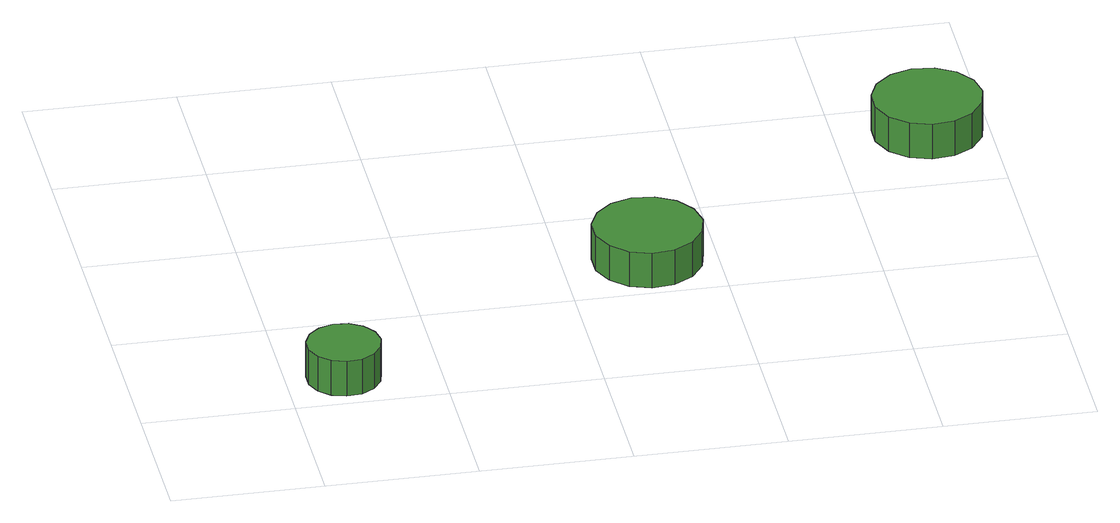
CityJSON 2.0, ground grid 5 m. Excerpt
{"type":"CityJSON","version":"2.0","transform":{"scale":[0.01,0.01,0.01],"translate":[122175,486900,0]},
"CityObjects":{
"tree1":{"type":"SolitaryVegetationObject","attributes":{"function":"something"},"geometry":[{"type":"MultiSurface","lod":"1","boundaries":[[[0,1,2,3,4,5,6,7,8,9,10,11,12,13,14]],[[15,16,17,18,19,20,21,22,23,24,25,26,27,28,29]],[[0,29,28,1]],[[1,28,27,2]],[[2,27,26,3]],[[3,26,25,4]],[[4,25,24,5]],[[5,24,23,6]],[[6,23,22,7]],[[7,22,21,8]],[[8,21,20,9]],[[9,20,19,10]],[[10,19,18,11]],[[11,18,17,12]],[[12,17,16,13]],[[13,16,15,14]],[[14,15,29,0]]]}]},
"tree2":{"type":"SolitaryVegetationObject","attributes":{"function":"something"},"geometry":[{"type":"MultiSurface","lod":"1","boundaries":[[[30,31,32,33,34,35,36,37,38,39,40,41,42,43,44]],[[45,46,47,48,49,50,51,52,53,54,55,56,57,58,59]],[[30,59,58,31]],[[31,58,57,32]],[[32,57,56,33]],[[33,56,55,34]],[[34,55,54,35]],[[35,54,53,36]],[[36,53,52,37]],[[37,52,51,38]],[[38,51,50,39]],[[39,50,49,40]],[[40,49,48,41]],[[41,48,47,42]],[[42,47,46,43]],[[43,46,45,44]],[[44,45,59,30]]]}]},
"tree3":{"type":"SolitaryVegetationObject","attributes":{"function":"something"},"geometry":[{"type":"MultiSurface","lod":"1","boundaries":[[[60,61,62,63,64,65,66,67,68,69,70,71,72,73,74]],[[75,76,77,78,79,80,81,82,83,84,85,86,87,88,89]],[[60,89,88,61]],[[61,88,87,62]],[[62,87,86,63]],[[63,86,85,64]],[[64,85,84,65]],[[65,84,83,66]],[[66,83,82,67]],[[67,82,81,68]],[[68,81,80,69]],[[69,80,79,70]],[[70,79,78,71]],[[71,78,77,72]],[[72,77,76,73]],[[73,76,75,74]],[[74,75,89,60]]]}]}
},
"vertices":[
[309,165,187],[299,214,187],[269,255,187],[226,280,187],[175,285,187],[128,270,187],[90,236,187],[70,190,187],[70,140,187],[90,94,187],[128,60,187],[175,45,187],[226,50,187],[269,75,187],[299,116,187],[299,116,60],[269,75,60],[226,50,60],[175,45,60],[128,60,60],[90,94,60],[70,140,60],[70,190,60],[90,236,60],[128,270,60],[175,285,60],[226,280,60],[269,255,60],[299,214,60],[309,165,60],
[1454,703,192],[1438,776,192],[1395,836,192],[1330,873,192],[1256,881,192],[1185,858,192],[1130,808,192],[1099,740,192],[1099,666,192],[1130,598,192],[1185,548,192],[1256,525,192],[1330,533,192],[1395,570,192],[1438,630,192],[1438,630,65],[1395,570,65],[1330,533,65],[1256,525,65],[1185,548,65],[1130,598,65],[1099,666,65],[1099,740,65],[1130,808,65],[1185,858,65],[1256,881,65],[1330,873,65],[1395,836,65],[1438,776,65],[1454,703,65],
[2480,1330,194],[2464,1403,194],[2420,1463,194],[2356,1501,194],[2282,1509,194],[2211,1486,194],[2155,1436,194],[2125,1368,194],[2125,1293,194],[2155,1225,194],[2211,1175,194],[2282,1152,194],[2356,1160,194],[2420,1197,194],[2464,1257,194],[2464,1257,67],[2420,1197,67],[2356,1160,67],[2282,1152,67],[2211,1175,67],[2155,1225,67],[2125,1293,67],[2125,1368,67],[2155,1436,67],[2211,1486,67],[2282,1509,67],[2356,1501,67],[2420,1463,67],[2464,1403,67],[2480,1330,67]
]}
